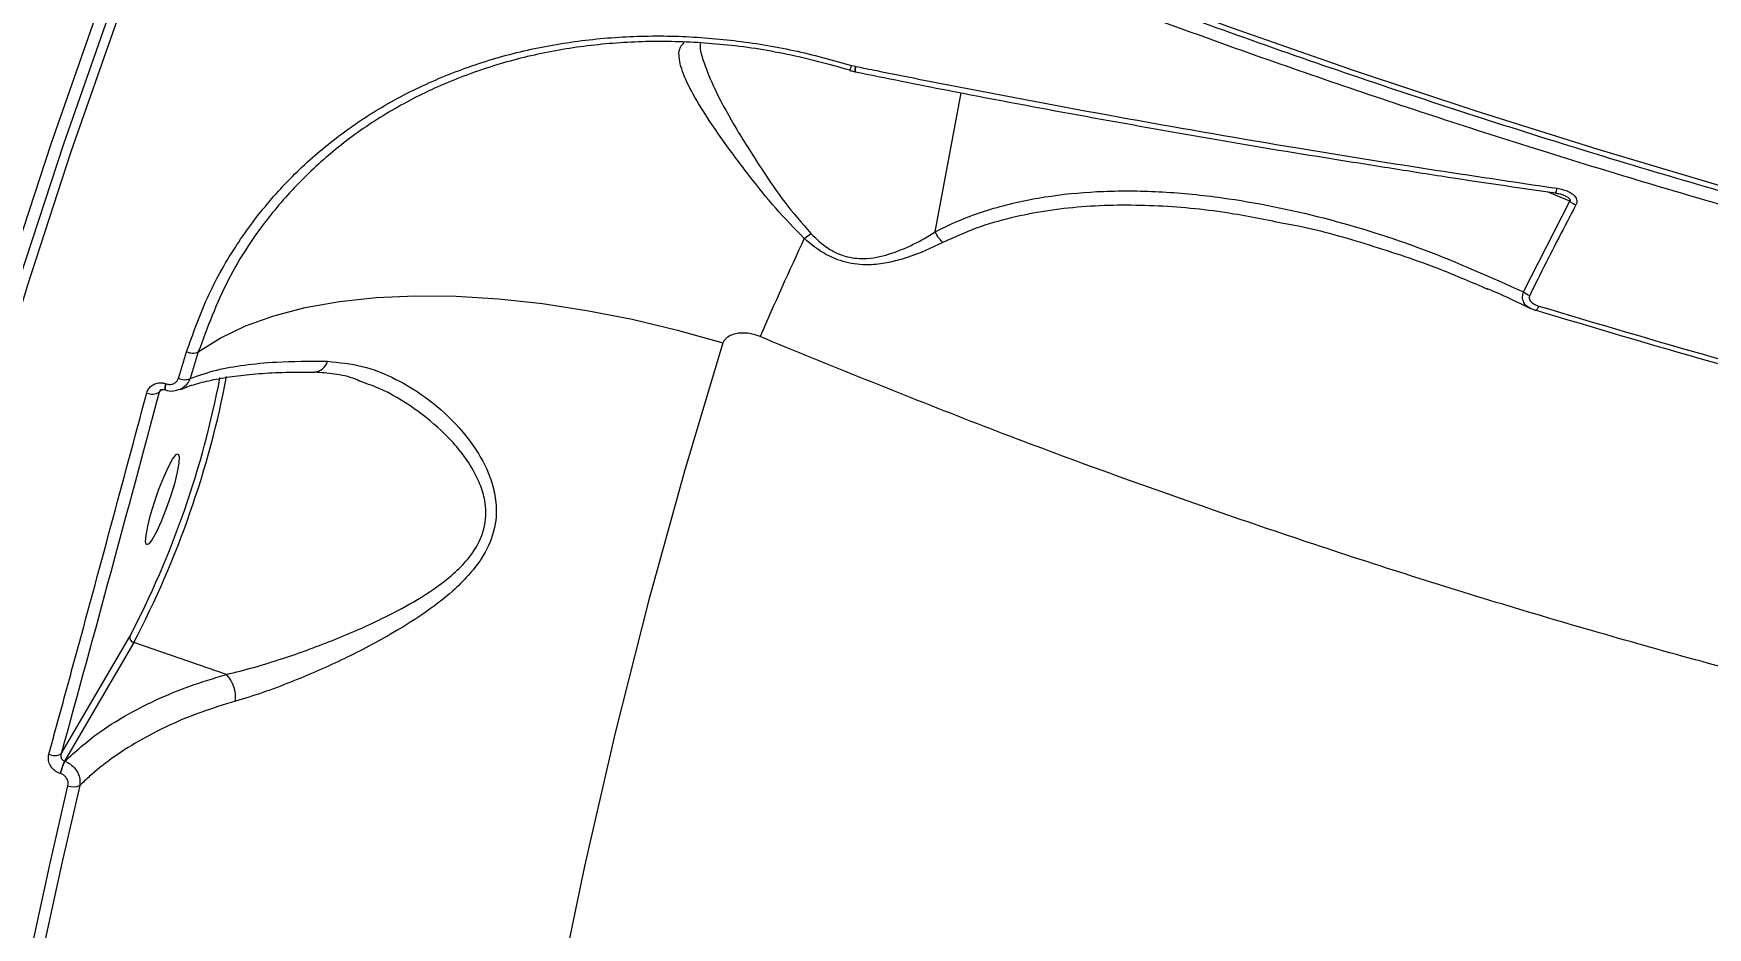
# Model space of a CAD drawing. Header units: millimetres. Extents: x -7720 to 6073, y -7402 to 5433.
# Drawn here: x 789.8 to 946.5, y -2225.9 to -2142.3 of the extents above; entities that cross this region are included whole.
import ezdxf

# ---------------------------------------------------------------- set-up
doc = ezdxf.new("R2010")
doc.units = ezdxf.units.MM
for name, color, linetype in [('DIKOM_ОБЪЕКТ', 7, 'Continuous'), ('DIKOM_РАЗМЕР_ЗОНА', 7, 'Continuous'), ('DIKOM_РАЗМЕР_ОБЪЕКТА', 7, 'Continuous')]:
    doc.layers.add(name, color=color, linetype=linetype)
doc.styles.add('style1', font='arial.ttf', dxfattribs={"width": 0.8})
doc.dimstyles.new('1-50', dxfattribs={"dimtxt": 300, "dimasz": 200, "dimexe": 100, "dimexo": 0, "dimgap": 100, "dimtad": 1, "dimtxsty": 'style1', "dimcen": 200, "dimclrd": 7, "dimclre": 7, "dimclrt": 7, "dimadec": 1, "dimazin": 2, "dimtfac": 1, "dimtmove": 0, "dimatfit": 2, "dimfxl": 0, "dimlwd": 25, "dimlwe": 18, "dimarcsym": 0})

# ---------------------------------------------------------------- blocks, each defined once
blk = doc.blocks.new('*D0')
at = {"layer": 'Defpoints', "color": 0, "transparency": 16777216}
for p in [(-1165.04, 3934.07), (-6387.82, -4153.36), (1392.52, -4153.36)]:
    blk.add_point(p, dxfattribs=at)
at = {"layer": 'DIKOM_РАЗМЕР_ОБЪЕКТА', "color": 7, "lineweight": 18, "transparency": 16777216}
for p, q in [((-1165.04, 3934.07), (-6487.82, 3934.07)), ((1392.52, -4153.36), (-6487.82, -4153.36))]:
    blk.add_line(p, q, dxfattribs=at)
at = {"layer": 'DIKOM_РАЗМЕР_ОБЪЕКТА', "color": 7, "lineweight": 25, "transparency": 16777216}
blk.add_line((-6387.82, 3734.07), (-6387.82, -3953.36), dxfattribs=at)
at = {"layer": 'DIKOM_РАЗМЕР_ОБЪЕКТА', "color": 7, "transparency": 16777216}
for points in [[(-6421.16, 3734.07), (-6354.49, 3734.07), (-6387.82, 3934.07)], [(-6421.16, -3953.36), (-6354.49, -3953.36), (-6387.82, -4153.36)]]:
    blk.add_solid(points, dxfattribs=at)
at = {"layer": 'DIKOM_РАЗМЕР_ОБЪЕКТА', "color": 7, "transparency": 16777216, "insert": (-6640.99, -109.65), "char_height": 300, "attachment_point": 5, "rotation": 90, "style": 'style1'}
blk.add_mtext('8100', dxfattribs=at)
blk = doc.blocks.new('*D1')
at = {"layer": 'Defpoints', "color": 0, "transparency": 16777216}
for p in [(-3938.71, 77.29), (4572.68, -275.21), (4572.68, -6577.9)]:
    blk.add_point(p, dxfattribs=at)
at = {"layer": 'DIKOM_РАЗМЕР_ОБЪЕКТА', "color": 7, "lineweight": 18, "transparency": 16777216}
for p, q in [((-3938.71, 77.29), (-3938.71, -6677.9)), ((4572.68, -275.21), (4572.68, -6677.9))]:
    blk.add_line(p, q, dxfattribs=at)
at = {"layer": 'DIKOM_РАЗМЕР_ОБЪЕКТА', "color": 7, "lineweight": 25, "transparency": 16777216}
blk.add_line((-3738.71, -6577.9), (4372.68, -6577.9), dxfattribs=at)
at = {"layer": 'DIKOM_РАЗМЕР_ОБЪЕКТА', "color": 7, "transparency": 16777216}
for points in [[(-3738.71, -6544.56), (-3738.71, -6611.23), (-3938.71, -6577.9)], [(4372.68, -6544.56), (4372.68, -6611.23), (4572.68, -6577.9)]]:
    blk.add_solid(points, dxfattribs=at)
at = {"layer": 'DIKOM_РАЗМЕР_ОБЪЕКТА', "color": 7, "transparency": 16777216, "insert": (316.98, -6324.72), "char_height": 300, "attachment_point": 5, "style": 'style1'}
blk.add_mtext('8500', dxfattribs=at)
blk = doc.blocks.new('*D2')
at = {"layer": 'Defpoints', "color": 0, "transparency": 16777216}
for p in [(-2365.16, 5433.02), (-7269.56, -6016.09), (1800.96, -6016.09)]:
    blk.add_point(p, dxfattribs=at)
at = {"layer": 'DIKOM_РАЗМЕР_ЗОНА', "color": 7, "lineweight": 18, "transparency": 16777216}
for p, q in [((-2365.16, 5433.02), (-7369.56, 5433.02)), ((1800.96, -6016.09), (-7369.56, -6016.09))]:
    blk.add_line(p, q, dxfattribs=at)
at = {"layer": 'DIKOM_РАЗМЕР_ЗОНА', "color": 7, "lineweight": 25, "transparency": 16777216}
blk.add_line((-7269.56, 5233.02), (-7269.56, -5816.09), dxfattribs=at)
at = {"layer": 'DIKOM_РАЗМЕР_ЗОНА', "color": 7, "transparency": 16777216}
for points in [[(-7302.9, 5233.02), (-7236.23, 5233.02), (-7269.56, 5433.02)], [(-7302.9, -5816.09), (-7236.23, -5816.09), (-7269.56, -6016.09)]]:
    blk.add_solid(points, dxfattribs=at)
at = {"layer": 'DIKOM_РАЗМЕР_ЗОНА', "color": 7, "transparency": 16777216, "insert": (-7522.73, -291.53), "char_height": 300, "attachment_point": 5, "rotation": 90, "style": 'style1'}
blk.add_mtext('11500', dxfattribs=at)
blk = doc.blocks.new('*D3')
at = {"layer": 'Defpoints', "color": 0, "transparency": 16777216}
for p in [(-5938.71, -432.44), (6072.68, -1006.94), (6072.68, -7302.44)]:
    blk.add_point(p, dxfattribs=at)
at = {"layer": 'DIKOM_РАЗМЕР_ЗОНА', "color": 7, "lineweight": 18, "transparency": 16777216}
for p, q in [((-5938.71, -432.44), (-5938.71, -7402.44)), ((6072.68, -1006.94), (6072.68, -7402.44))]:
    blk.add_line(p, q, dxfattribs=at)
at = {"layer": 'DIKOM_РАЗМЕР_ЗОНА', "color": 7, "lineweight": 25, "transparency": 16777216}
blk.add_line((-5738.71, -7302.44), (5872.68, -7302.44), dxfattribs=at)
at = {"layer": 'DIKOM_РАЗМЕР_ЗОНА', "color": 7, "transparency": 16777216}
for points in [[(-5738.71, -7269.1), (-5738.71, -7335.77), (-5938.71, -7302.44)], [(5872.68, -7269.1), (5872.68, -7335.77), (6072.68, -7302.44)]]:
    blk.add_solid(points, dxfattribs=at)
at = {"layer": 'DIKOM_РАЗМЕР_ЗОНА', "color": 7, "transparency": 16777216, "insert": (66.98, -7049.26), "char_height": 300, "attachment_point": 5, "style": 'style1'}
blk.add_mtext('12000', dxfattribs=at)

msp = doc.modelspace()

# ---------------------------------------------------------------- linework, layer by layer
at = {"layer": 'DIKOM_ОБЪЕКТ', "color": 7, "linetype": 'Continuous', "lineweight": 15}
for p, q in [((866.384, -2145.311), (866.733, -2145.396)), ((866.733, -2145.396), (866.78, -2145.405)), ((866.681, -2145.894), (866.727, -2145.902)), ((874.209, -2160.877), (876.635, -2147.871)), ((929.248, -2166.493), (933.579, -2158.014)), ((933.579, -2158.014), (931.505, -2157.126)), ((929.93, -2168.05), (930.371, -2168.211)), ((802.22, -2175.076), (802.246, -2175.084)), ((816.157, -2173.971), (816.194, -2173.97)), ((801.858, -2175.611), (801.613, -2175.856)), ((802.133, -2175.631), (802.158, -2175.64)), ((792.438, -2209.685), (798.849, -2198.718)), ((799.221, -2199.28), (792.745, -2210.359)), ((807.904, -2202.264), (799.221, -2199.28)), ((792.362, -2211.528), (792.336, -2211.52)), ((792.745, -2210.359), (792.771, -2210.367))]:
    msp.add_line(p, q, dxfattribs=at)
at = {"layer": 'DIKOM_ОБЪЕКТ', "color": 7, "linetype": 'Continuous', "lineweight": 15, "flags": 128}
for points in [[(757.766, -2386.407), (757.579, -2371.846), (757.667, -2357.341), (758.029, -2342.899), (758.666, -2328.531), (759.577, -2314.246), (760.761, -2300.054), (762.218, -2285.964), (763.946, -2271.984), (765.946, -2258.125), (768.214, -2244.395), (770.751, -2230.804), (773.553, -2217.36), (776.62, -2204.071), (779.949, -2190.947), (783.538, -2177.997), (787.385, -2165.228), (791.487, -2152.65), (795.842, -2140.27), (800.446, -2128.097), (805.297, -2116.138), (810.392, -2104.401)], [(758.978, -2386.236), (758.791, -2371.685), (758.879, -2357.189), (759.241, -2342.757), (759.877, -2328.398), (760.787, -2314.123), (761.971, -2299.94), (763.427, -2285.859), (765.154, -2271.888), (767.152, -2258.038), (769.419, -2244.317), (771.954, -2230.735), (774.755, -2217.299), (777.82, -2204.019), (781.146, -2190.904), (784.733, -2177.962), (788.578, -2165.202), (792.677, -2152.632), (797.029, -2140.26), (801.63, -2128.095), (806.478, -2116.143), (811.569, -2104.414)], [(812.584, -2103.587), (823.51, -2108.951), (834.526, -2114.155), (845.624, -2119.195), (856.794, -2124.067), (868.027, -2128.768), (879.313, -2133.292), (890.643, -2137.637), (902.008, -2141.798), (913.397, -2145.772), (924.801, -2149.556), (936.211, -2153.146), (947.617, -2156.54), (959.009, -2159.735), (970.378, -2162.727), (981.714, -2165.515), (993.008, -2168.096), (1004.249, -2170.468), (1015.429, -2172.628), (1026.539, -2174.576), (1037.568, -2176.309), (1048.508, -2177.826), (1059.349, -2179.126), (1070.083, -2180.208)], [(812.18, -2105.298), (807.101, -2116.999), (802.264, -2128.922), (797.674, -2141.059), (793.332, -2153.401), (789.242, -2165.942), (785.407, -2178.672), (781.829, -2191.584), (778.51, -2204.668), (775.452, -2217.916), (772.658, -2231.32), (770.129, -2244.871), (767.868, -2258.559), (765.874, -2272.377), (764.151, -2286.314), (762.698, -2300.362), (761.518, -2314.512), (760.61, -2328.753), (759.975, -2343.078), (759.613, -2357.476), (759.526, -2371.938), (759.713, -2386.455)], [(866.226, -2145.782), (866.225, -2145.78), (866.229, -2145.758)], [(805.265, -2172.104), (807.306, -2170.801), (809.668, -2169.67), (812.332, -2168.721), (815.278, -2167.96), (818.482, -2167.394), (821.92, -2167.027), (825.566, -2166.862), (829.39, -2166.9), (833.363, -2167.14), (837.454, -2167.582), (841.631, -2168.221), (845.862, -2169.053), (850.114, -2170.071), (854.353, -2171.267)], [(930.364, -2168.232), (930.352, -2168.227), (930.328, -2168.198)], [(930.677, -2167.81), (930.622, -2167.928), (930.568, -2168.029), (930.515, -2168.112), (930.467, -2168.175), (930.422, -2168.215), (930.384, -2168.233), (930.364, -2168.232)], [(803.403, -2174.571), (803.499, -2174.26), (803.595, -2173.949), (803.691, -2173.638), (803.788, -2173.327), (803.884, -2173.016), (803.981, -2172.705), (804.078, -2172.395), (804.174, -2172.084)], [(805.265, -2172.104), (805.169, -2172.414), (805.072, -2172.724), (804.975, -2173.035), (804.879, -2173.346), (804.783, -2173.656), (804.687, -2173.967), (804.591, -2174.278), (804.495, -2174.589)], [(854.353, -2171.267), (850.753, -2183.253), (847.393, -2195.409), (844.275, -2207.725), (841.402, -2220.195), (838.774, -2232.81), (836.394, -2245.562), (834.264, -2258.443), (832.384, -2271.444), (830.757, -2284.558), (829.382, -2297.775), (828.261, -2311.087)], [(800.802, -2187.329), (801.163, -2186.141), (801.585, -2184.932), (802.033, -2183.8), (802.471, -2182.837), (802.864, -2182.12), (803.18, -2181.707), (803.394, -2181.633), (803.487, -2181.902), (803.453, -2182.494), (803.294, -2183.36), (803.023, -2184.43), (802.662, -2185.618), (802.241, -2186.827), (801.793, -2187.959), (801.354, -2188.922), (800.961, -2189.639), (800.645, -2190.052), (800.431, -2190.126), (800.338, -2189.857), (800.372, -2189.265), (800.531, -2188.399), (800.802, -2187.329)], [(782.004, -2271.974), (783.101, -2264.413), (784.28, -2256.891), (785.541, -2249.41), (786.884, -2241.97), (788.31, -2234.574), (789.816, -2227.224), (791.404, -2219.92), (793.072, -2212.665)], [(794.171, -2212.655), (792.504, -2219.905), (790.917, -2227.204), (789.412, -2234.549), (787.988, -2241.939), (786.645, -2249.373), (785.385, -2256.85), (784.207, -2264.366), (783.111, -2271.922)]]:
    msp.add_lwpolyline(points, dxfattribs=at)
at = {"layer": 'DIKOM_ОБЪЕКТ', "color": 7, "linetype": 'Continuous', "lineweight": 15}
for centre, radius, start, end in [((862.166, -2144.154), 4.374, 338.15315, 344.67075), ((868.704, -2145.851), 2.024, 167.00902, 181.20142), ((869.326, -2146.002), 2.615, 166.79354, 177.73658), ((931.544, -2156.751), 0.849, 324.89902, 356.81238), ((934.828, -2156.515), 1.951, 230.2105, 250.05279), ((859.566, -2157.769), 4.422, 302.8084, 312.68063), ((1250.678, -2342.145), 428.647, 155.07296, 156.42007), ((930.482, -2164.932), 1.99, 231.67488, 251.03577), ((804.742, -2170.882), 1.33, 244.74697, 293.19971), ((815.999, -2172.567), 1.417, 277.9099, 343.1579), ((721.722, -2158.243), 87.102, 332.30992, 349.24413), ((719.618, -2157.508), 89.898, 332.31122, 349.17445), ((803.37, -2175.541), 1.24, 157.94772, 184.16573), ((803.405, -2175.552), 1.25, 158.0189, 184.02859), ((803.969, -2173.358), 1.339, 245.00327, 293.13209), ((800.969, -2174.872), 1.175, 243.60284, 303.21675), ((799.359, -2198.785), 0.514, 172.55427, 254.51262), ((805.645, -2204.402), 3.11, 353.32641, 43.42909), ((791.824, -2208.63), 1.22, 243.53599, 300.20266), ((799.239, -2213.299), 7.129, 155.63761, 165.54938), ((799.276, -2213.311), 7.14, 155.64969, 165.54621), ((793.609, -2211.267), 1.497, 248.97493, 292.03192)]:
    msp.add_arc(centre, radius, start, end, dxfattribs=at)
for points, knots in [([(812.419, -2104.044), (814.225, -2104.942), (819.461, -2107.547), (828.193, -2111.751), (838.635, -2116.606), (849.148, -2121.311), (859.723, -2125.866), (870.351, -2130.266), (881.026, -2134.507), (891.738, -2138.588), (902.479, -2142.504), (913.243, -2146.253), (924.02, -2149.831), (934.803, -2153.237), (945.583, -2156.468), (956.352, -2159.521), (967.103, -2162.393), (977.827, -2165.084), (988.516, -2167.59), (999.162, -2169.91), (1009.758, -2172.042), (1020.294, -2173.985), (1030.764, -2175.736), (1041.159, -2177.295), (1051.472, -2178.661), (1061.695, -2179.832), (1071.82, -2180.807), (1081.839, -2181.586), (1091.746, -2182.168), (1101.533, -2182.553), (1111.191, -2182.741), (1120.715, -2182.73), (1130.097, -2182.521), (1139.33, -2182.115), (1148.406, -2181.511), (1157.32, -2180.71), (1166.065, -2179.713), (1174.633, -2178.519), (1183.018, -2177.131), (1191.215, -2175.548), (1199.217, -2173.773), (1207.017, -2171.806), (1214.61, -2169.648), (1221.991, -2167.302), (1229.153, -2164.769), (1236.091, -2162.052), (1242.8, -2159.15), (1249.274, -2156.069), (1255.509, -2152.808), (1261.5, -2149.372), (1267.241, -2145.761), (1272.734, -2141.983), (1277.952, -2138.027), (1281.924, -2134.798), (1284.063, -2132.832), (1284.645, -2132.298)], [0, 0, 0, 0, 0.0101398, 0.0294041, 0.0486687, 0.0679335, 0.0871981, 0.1064628, 0.1257275, 0.1449922, 0.1642572, 0.1835222, 0.2027874, 0.2220526, 0.2413182, 0.260584, 0.2798499, 0.2991162, 0.3183828, 0.3376497, 0.3569168, 0.3761843, 0.3954523, 0.4147208, 0.4339895, 0.4532589, 0.4725287, 0.4917991, 0.5110699, 0.5303412, 0.5496132, 0.5688857, 0.5881587, 0.6074323, 0.6267065, 0.6459811, 0.6652562, 0.6845316, 0.7038075, 0.7230834, 0.7423596, 0.7616356, 0.7809112, 0.8001862, 0.8194604, 0.8387332, 0.8580046, 0.8772739, 0.8965405, 0.9158044, 0.9350645, 0.9543207, 0.9735721, 0.9928187, 1, 1, 1, 1]), ([(1284.173, -2133.45), (1281.726, -2135.628), (1276.045, -2140.684), (1265.8, -2147.806), (1253.712, -2154.933), (1240.554, -2161.317), (1226.437, -2166.956), (1211.413, -2171.816), (1195.524, -2175.876), (1178.778, -2179.113), (1161.22, -2181.538), (1142.912, -2183.151), (1123.941, -2183.945), (1104.393, -2183.916), (1084.324, -2183.056), (1063.759, -2181.35), (1042.741, -2178.817), (1021.339, -2175.472), (999.654, -2171.333), (977.786, -2166.419), (956.826, -2160.998), (936.815, -2155.196), (917.777, -2149.133), (898.729, -2142.521), (879.756, -2135.391), (861.026, -2127.81), (842.589, -2119.797), (826.34, -2112.285), (816.279, -2107.32), (812.18, -2105.298)], [0, 0, 0, 0, 0.0297851, 0.0691491, 0.1086373, 0.1481887, 0.1877399, 0.2272281, 0.2665922, 0.3059565, 0.3454449, 0.3849966, 0.4245483, 0.4640367, 0.503401, 0.5427654, 0.5822539, 0.6218055, 0.6613571, 0.7008456, 0.7402099, 0.7740607, 0.8080915, 0.8421623, 0.8762331, 0.9102638, 0.9436515, 0.9770394, 1, 1, 1, 1]), ([(804.174, -2172.084), (804.778, -2170.387), (805.984, -2166.993), (808.561, -2162.38), (811.626, -2158.205), (815.148, -2154.509), (819.128, -2151.247), (823.538, -2148.475), (828.311, -2146.204), (833.389, -2144.453), (838.719, -2143.258), (844.228, -2142.603), (849.817, -2142.486), (855.412, -2142.917), (860.96, -2143.81), (864.578, -2144.811), (866.384, -2145.311)], [0, 0, 0, 0, 0.0751071, 0.1502148, 0.2212827, 0.2925773, 0.3636451, 0.4347703, 0.5061234, 0.5772484, 0.6483398, 0.7196585, 0.790751, 0.8604286, 0.9303184, 1, 1, 1, 1]), ([(866.229, -2145.758), (864.28, -2145.224), (860.382, -2144.156), (854.541, -2143.299), (848.845, -2142.986), (843.354, -2143.216), (837.99, -2143.973), (832.824, -2145.279), (827.914, -2147.103), (823.313, -2149.434), (819.091, -2152.265), (815.28, -2155.549), (811.431, -2159.823), (807.814, -2165.258), (806.115, -2169.822), (805.265, -2172.104)], [0, 0, 0, 0, 0.0766088, 0.1532164, 0.2242323, 0.2954741, 0.3664888, 0.4374865, 0.5087109, 0.57971, 0.650698, 0.7219124, 0.7929017, 0.8964505, 1, 1, 1, 1]), ([(861.962, -2161.486), (861.045, -2160.547), (859.186, -2158.646), (856.638, -2155.429), (854.122, -2152.063), (852.086, -2148.995), (850.747, -2146.529), (850.213, -2144.808), (850.205, -2143.695), (850.592, -2143.312), (850.729, -2143.176)], [0, 0, 0, 0, 0.1145977, 0.2321765, 0.3930985, 0.5587081, 0.6933449, 0.831578, 0.9401728, 1, 1, 1, 1]), ([(852.218, -2143.256), (852.217, -2143.267), (852.156, -2143.826), (852.634, -2145.319), (853.728, -2147.935), (855.552, -2151.242), (857.801, -2154.748), (860.047, -2158.106), (861.725, -2160.049), (862.564, -2161.02)], [0, 0, 0, 0, 0.0033688, 0.1665613, 0.3299007, 0.527487, 0.7251401, 0.8627709, 1, 1, 1, 1]), ([(866.78, -2145.405), (867.433, -2145.537), (870.699, -2146.197), (879.204, -2147.876), (892.322, -2150.33), (906.886, -2152.848), (920.248, -2155.005), (928.343, -2156.201), (932.391, -2156.799)], [0, 0, 0, 0, 0.0299883, 0.1499473, 0.3900562, 0.6301647, 0.8150827, 1, 1, 1, 1]), ([(866.226, -2145.781), (866.251, -2145.789), (866.4, -2145.835), (866.554, -2145.865), (866.681, -2145.89)], [0, 0, 0, 0, 0.16834873, 1, 1, 1, 1]), ([(866.712, -2145.906), (869.606, -2146.488), (876.314, -2147.838), (886.877, -2149.826), (898.394, -2151.883), (908.07, -2153.527), (913.905, -2154.443), (915.887, -2154.754)], [0, 0, 0, 0, 0.1772462, 0.4107938, 0.6447282, 0.8793048, 1, 1, 1, 1]), ([(915.887, -2154.754), (917.772, -2155.056), (923.225, -2155.929), (928.674, -2156.718), (932.239, -2157.235)], [0, 0, 0, 0, 0.3457069, 1, 1, 1, 1]), ([(874.209, -2160.877), (874.714, -2160.623), (876.664, -2159.644), (880.264, -2158.4), (885.043, -2157.43), (890.132, -2156.996), (895.478, -2157.059), (902.348, -2157.747), (910.545, -2159.413), (919.992, -2162.35), (926.164, -2165.113), (929.248, -2166.493)], [0, 0, 0, 0, 0.0310724, 0.1198404, 0.2089551, 0.2979297, 0.3968247, 0.4957436, 0.6636329, 0.8319733, 1, 1, 1, 1]), ([(932.238, -2157.247), (932.303, -2157.254), (932.548, -2157.284), (932.802, -2157.354), (932.945, -2157.428), (932.946, -2157.428)], [0, 0, 0, 0, 0.2610848, 0.9943972, 1, 1, 1, 1]), ([(932.391, -2156.799), (932.78, -2156.881), (933.332, -2156.998), (933.917, -2157.372), (934.179, -2157.68), (934.263, -2157.995), (934.23, -2158.208), (934.176, -2158.32), (934.162, -2158.349)], [0, 0, 0, 0, 0.4029846, 0.5733105, 0.7451137, 0.8533623, 0.9617118, 1, 1, 1, 1]), ([(933.579, -2158.014), (933.589, -2158.007), (933.61, -2157.993), (933.632, -2157.962), (933.639, -2157.932), (933.636, -2157.899), (933.622, -2157.858), (933.543, -2157.754), (933.347, -2157.622), (933.125, -2157.503), (932.977, -2157.444), (932.933, -2157.427)], [0, 0, 0, 0, 0.0446946, 0.0908889, 0.1373807, 0.1519013, 0.2019263, 0.268456, 0.532023, 0.8617831, 1, 1, 1, 1]), ([(906.773, -2160.087), (905.017, -2159.73), (900.976, -2158.91), (894.66, -2158.333), (887.878, -2158.385), (882.334, -2159.224), (878.023, -2160.466), (875.964, -2161.404), (874.935, -2161.873)], [0, 0, 0, 0, 0.1601714, 0.3684647, 0.5766434, 0.785883, 0.8929652, 1, 1, 1, 1]), ([(934.162, -2158.349), (933.892, -2158.861), (932.543, -2161.422), (931.105, -2164.247), (929.954, -2166.574), (929.835, -2166.814)], [0, 0, 0, 0, 0.1831656, 0.9158764, 1, 1, 1, 1]), ([(862.564, -2161.02), (863.07, -2161.51), (863.981, -2162.394), (865.762, -2163.245), (867.802, -2163.479), (870.008, -2163.004), (872.205, -2162.059), (873.566, -2161.299), (874.208, -2160.886), (874.209, -2160.885)], [0, 0, 0, 0, 0.1595584, 0.2875383, 0.4150441, 0.593462, 0.7962094, 0.9997259, 1, 1, 1, 1]), ([(874.209, -2160.885), (874.209, -2160.884), (874.208, -2160.882), (874.208, -2160.879), (874.208, -2160.877), (874.209, -2160.877)], [0, 0, 0, 0, 0.3398209, 0.8104303, 1, 1, 1, 1]), ([(874.935, -2161.873), (874.911, -2161.852), (874.769, -2161.723), (874.496, -2161.416), (874.311, -2161.073), (874.209, -2160.885)], [0, 0, 0, 0, 0.0843423, 0.497274, 1, 1, 1, 1]), ([(925.923, -2166.251), (924.446, -2165.616), (920.787, -2164.045), (914.863, -2162.095), (909.946, -2160.659), (907.245, -2160.172), (906.773, -2160.087)], [0, 0, 0, 0, 0.2345438, 0.5808694, 0.92676, 1, 1, 1, 1]), ([(874.935, -2161.873), (873.856, -2162.377), (872.348, -2163.08), (870.09, -2163.719), (868.361, -2164), (866.36, -2163.94), (864.124, -2163.183), (862.748, -2162.195), (862.045, -2161.561), (861.962, -2161.486)], [0, 0, 0, 0, 0.286516, 0.4002742, 0.5163011, 0.6574626, 0.7993922, 0.9763508, 1, 1, 1, 1]), ([(925.79, -2166.147), (925.833, -2166.164), (927.222, -2166.719), (928.59, -2167.391), (929.917, -2168.041)], [0, 0, 0, 0, 0.0305008, 1, 1, 1, 1]), ([(929.922, -2168.031), (929.851, -2168.005), (929.567, -2167.902), (929.269, -2167.528), (929.12, -2166.998), (929.209, -2166.647), (929.248, -2166.493)], [0, 0, 0, 0, 0.1177155, 0.4678377, 0.7677153, 1, 1, 1, 1]), ([(929.835, -2166.814), (929.815, -2166.867), (929.773, -2166.979), (929.798, -2167.17), (929.91, -2167.369), (930.186, -2167.624), (930.478, -2167.734), (930.677, -2167.81)], [0, 0, 0, 0, 0.1212254, 0.2523059, 0.4115709, 0.5993463, 1, 1, 1, 1]), ([(995.731, -2184.937), (990.345, -2183.791), (979.574, -2181.499), (963.25, -2177.498), (946.829, -2173.122), (935.828, -2169.839), (930.328, -2168.198)], [0, 0, 0, 0, 0.2491211, 0.4982429, 0.7491215, 1, 1, 1, 1]), ([(930.677, -2167.81), (936.148, -2169.442), (947.089, -2172.706), (963.497, -2177.081), (979.885, -2181.099), (990.75, -2183.41), (996.182, -2184.566)], [0, 0, 0, 0, 0.2491213, 0.4982427, 0.7491214, 1, 1, 1, 1]), ([(857.822, -2170.674), (857.58, -2170.586), (857.076, -2170.403), (856.339, -2170.315), (855.688, -2170.361), (855.148, -2170.507), (854.741, -2170.733), (854.467, -2171), (854.389, -2171.181), (854.353, -2171.267)], [0, 0, 0, 0, 0.1943988, 0.4037069, 0.5538907, 0.6910025, 0.8350544, 0.9219074, 1, 1, 1, 1]), ([(1232.529, -2173.51), (1230.314, -2175.597), (1225.287, -2180.335), (1216.279, -2186.978), (1205.803, -2193.571), (1194.308, -2199.542), (1181.834, -2204.865), (1168.387, -2209.496), (1153.959, -2213.414), (1138.56, -2216.566), (1122.138, -2218.927), (1104.915, -2220.433), (1087.309, -2221.061), (1069.502, -2220.862), (1051.597, -2219.905), (1033.095, -2218.179), (1014.038, -2215.662), (994.48, -2212.351), (974.966, -2208.346), (955.569, -2203.701), (936.354, -2198.475), (916.896, -2192.564), (897.251, -2185.95), (877.465, -2178.692), (864.368, -2173.346), (857.822, -2170.674)], [0, 0, 0, 0, 0.03360896, 0.07630687, 0.11903698, 0.1617343, 0.20566384, 0.24962931, 0.29355865, 0.33907725, 0.38459582, 0.43076811, 0.47694052, 0.52030634, 0.56370632, 0.60707279, 0.65170286, 0.69636914, 0.74099972, 0.78358147, 0.82619395, 0.86877599, 0.91250626, 0.95626951, 1, 1, 1, 1]), ([(804.495, -2174.589), (805.29, -2174.307), (806.755, -2173.788), (809.532, -2173.303), (812.879, -2172.965), (815.707, -2172.973), (817.355, -2172.977)], [0, 0, 0, 0, 0.258079, 0.4750078, 0.6940755, 1, 1, 1, 1]), ([(817.355, -2172.977), (818.446, -2173.085), (820.629, -2173.3), (823.84, -2174.593), (826.931, -2176.51), (829.338, -2178.725), (831.056, -2180.881), (832.1, -2182.645), (832.808, -2184.422), (833.231, -2186.439), (833.07, -2188.886), (831.981, -2191.227), (830.546, -2193.05), (828.739, -2194.813), (826.294, -2196.669), (822.762, -2198.84), (818.607, -2201.002), (814.581, -2202.745), (811.283, -2203.99), (809.584, -2204.505), (808.734, -2204.763)], [0, 0, 0, 0, 0.072775, 0.1456251, 0.2220851, 0.2985166, 0.3409259, 0.3832921, 0.4164826, 0.4496099, 0.4986439, 0.5477896, 0.580845, 0.6139665, 0.6710826, 0.7283181, 0.813204, 0.8980752, 0.9490489, 1, 1, 1, 1]), ([(800.447, -2175.925), (800.503, -2175.781), (800.615, -2175.491), (800.971, -2175.175), (801.417, -2174.999), (801.856, -2174.978), (802.119, -2175.048), (802.22, -2175.076)], [0, 0, 0, 0, 0.2182666, 0.4367429, 0.6530267, 0.8657436, 1, 1, 1, 1]), ([(802.246, -2175.084), (802.262, -2175.089), (802.383, -2175.127), (802.618, -2175.157), (802.888, -2175.104), (803.123, -2174.984), (803.304, -2174.815), (803.372, -2174.647), (803.403, -2174.571)], [0, 0, 0, 0, 0.0340263, 0.2522873, 0.4705374, 0.5979367, 0.8193096, 1, 1, 1, 1]), ([(804.495, -2174.589), (804.427, -2174.742), (804.276, -2175.085), (803.939, -2175.412), (803.676, -2175.536), (803.598, -2175.573)], [0, 0, 0, 0, 0.36361828, 0.81165889, 1, 1, 1, 1]), ([(803.621, -2175.619), (803.834, -2175.527), (804.453, -2175.259), (805.8, -2174.879), (807.629, -2174.5), (809.75, -2174.215), (812.144, -2174.039), (814.299, -2173.966), (815.729, -2173.998), (816.199, -2174.008)], [0, 0, 0, 0, 0.0849904, 0.247289, 0.4117462, 0.5784625, 0.7469787, 0.9166687, 1, 1, 1, 1]), ([(807.904, -2202.264), (808.753, -2202.053), (810.462, -2201.631), (813.749, -2200.607), (817.775, -2199.149), (821.919, -2197.355), (825.462, -2195.497), (827.893, -2193.923), (829.702, -2192.378), (831.107, -2190.792), (832.161, -2188.683), (832.234, -2186.46), (831.732, -2184.627), (830.947, -2182.995), (829.815, -2181.364), (827.998, -2179.357), (825.46, -2177.303), (822.685, -2175.625), (820.876, -2175.018), (820.216, -2174.797)], [0, 0, 0, 0, 0.0574971, 0.1157415, 0.2108706, 0.3084927, 0.371628, 0.4359912, 0.4712685, 0.5074132, 0.5590583, 0.6106279, 0.6459465, 0.6822952, 0.729093, 0.7765768, 0.8622542, 0.949806, 1, 1, 1, 1]), ([(816.156, -2173.966), (816.769, -2174.008), (818.033, -2174.094), (819.42, -2174.403), (820.18, -2174.715), (820.302, -2174.765)], [0, 0, 0, 0, 0.44144233, 0.91066519, 1, 1, 1, 1]), ([(791.28, -2209.723), (791.441, -2209.136), (792.247, -2206.202), (795.346, -2194.876), (798.209, -2184.241), (800.447, -2175.925)], [0, 0, 0, 0, 0.0517104, 0.258554, 1, 1, 1, 1]), ([(801.613, -2175.856), (800.107, -2181.461), (797.094, -2192.674), (793.99, -2204.014), (792.438, -2209.685)], [0, 0, 0, 0, 0.49991859, 1, 1, 1, 1]), ([(801.712, -2175.689), (801.695, -2175.702), (801.641, -2175.747), (801.625, -2175.811), (801.613, -2175.856)], [0, 0, 0, 0, 0.2968744, 1, 1, 1, 1]), ([(801.714, -2175.692), (801.721, -2175.68), (801.743, -2175.646), (801.833, -2175.609), (801.97, -2175.598), (802.073, -2175.608), (802.124, -2175.63), (802.131, -2175.633)], [0, 0, 0, 0, 0.1768909, 0.516236, 0.7569186, 0.970562, 1, 1, 1, 1]), ([(802.156, -2175.639), (802.158, -2175.639), (802.401, -2175.756), (802.918, -2175.793), (803.37, -2175.648), (803.572, -2175.583)], [0, 0, 0, 0, 0.0034271, 0.556212, 1, 1, 1, 1]), ([(792.771, -2210.367), (793.764, -2209.476), (795.456, -2207.958), (798.393, -2206.102), (801.255, -2204.626), (804.408, -2203.318), (806.738, -2202.615), (807.904, -2202.264)], [0, 0, 0, 0, 0.2590566, 0.4416266, 0.6241962, 0.8120982, 1, 1, 1, 1]), ([(808.734, -2204.763), (807.643, -2205.097), (805.461, -2205.765), (802.445, -2207.022), (799.643, -2208.466), (797.179, -2210.063), (795.391, -2211.484), (794.475, -2212.363), (794.171, -2212.655)], [0, 0, 0, 0, 0.18279643, 0.36559566, 0.55374764, 0.74190596, 0.91419535, 1, 1, 1, 1]), ([(792.336, -2211.52), (792.237, -2211.482), (791.982, -2211.384), (791.626, -2211.101), (791.342, -2210.681), (791.203, -2210.195), (791.254, -2209.88), (791.28, -2209.723)], [0, 0, 0, 0, 0.1342657, 0.3469903, 0.5632637, 0.7817134, 1, 1, 1, 1]), ([(792.438, -2209.685), (792.423, -2209.747), (792.394, -2209.87), (792.424, -2210.057), (792.509, -2210.215), (792.625, -2210.317), (792.712, -2210.347), (792.745, -2210.359)], [0, 0, 0, 0, 0.23173191, 0.4560955, 0.66904284, 0.87226038, 1, 1, 1, 1]), ([(793.072, -2212.665), (793.072, -2212.663), (793.096, -2212.564), (793.106, -2212.357), (793.025, -2212.092), (792.872, -2211.852), (792.661, -2211.651), (792.458, -2211.568), (792.362, -2211.528)], [0, 0, 0, 0, 0.0043333, 0.2197891, 0.4356151, 0.5682518, 0.7938298, 1, 1, 1, 1]), ([(792.771, -2210.367), (792.955, -2210.455), (793.342, -2210.64), (793.749, -2211.055), (794.047, -2211.537), (794.226, -2212.067), (794.189, -2212.458), (794.171, -2212.655)], [0, 0, 0, 0, 0.204438, 0.4300922, 0.5634236, 0.7803089, 1, 1, 1, 1])]:
    msp.add_open_spline(points, degree=3, knots=knots, dxfattribs=at)

# ---------------------------------------------------------------- dimensions: what is measured, and where the dimension line sits
at = {"layer": 'DIKOM_РАЗМЕР_ЗОНА'}
dim = msp.add_linear_dim(base=(-7269.562, -6016.09), p1=(-2365.162, 5433.022), p2=(1800.959, -6016.09), angle=90, text='11500', dimstyle='1-50', dxfattribs=at)
dim.commit()
dim.dimension.update_dxf_attribs({"geometry": '*D2', "text_midpoint": (-7269.562, -291.534), "dimtype": 160})
dim = msp.add_linear_dim(base=(6072.676, -7302.437), p1=(-5938.714, -432.437), p2=(6072.676, -1006.937), text='12000', dimstyle='1-50', dxfattribs=at)
dim.commit()
dim.dimension.update_dxf_attribs({"geometry": '*D3', "text_midpoint": (66.981, -7302.437), "dimtype": 160})
at = {"layer": 'DIKOM_РАЗМЕР_ОБЪЕКТА'}
dim = msp.add_linear_dim(base=(-6387.822, -4153.364), p1=(-1165.044, 3934.068), p2=(1392.523, -4153.364), angle=90, text='8100', dimstyle='1-50', dxfattribs=at)
dim.commit()
dim.dimension.update_dxf_attribs({"geometry": '*D0', "text_midpoint": (-6387.822, -109.648), "dimtype": 160})
dim = msp.add_linear_dim(base=(4572.676, -6577.897), p1=(-3938.714, 77.288), p2=(4572.676, -275.211), text='8500', dimstyle='1-50', dxfattribs=at)
dim.commit()
dim.dimension.update_dxf_attribs({"geometry": '*D1', "text_midpoint": (316.981, -6577.897), "dimtype": 160})

doc.saveas('drawing.dxf')
